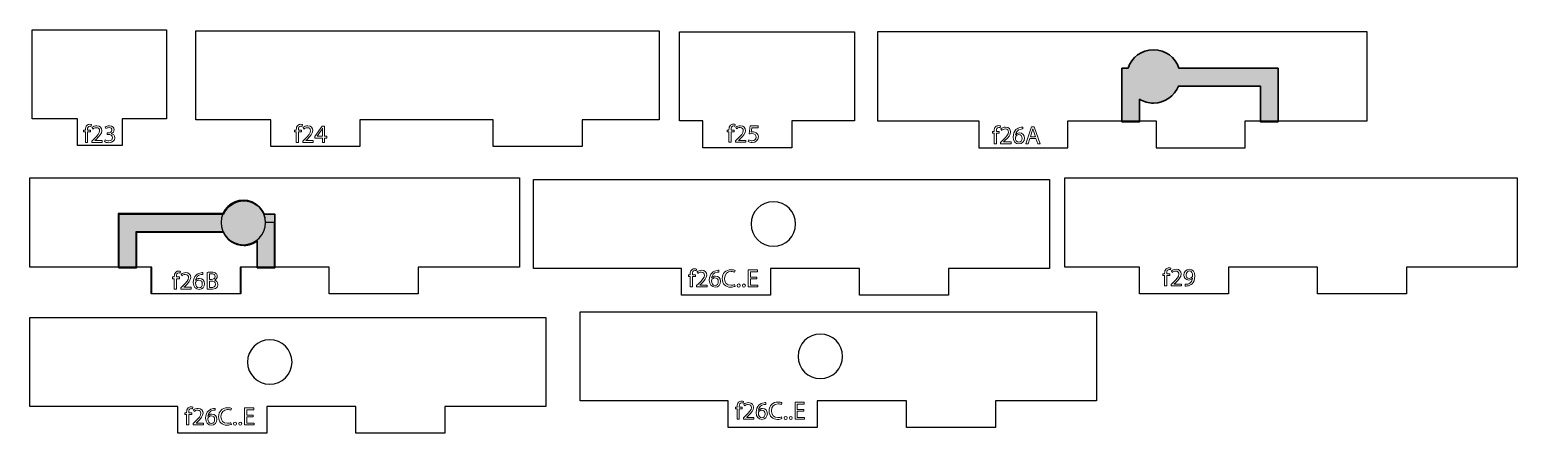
# Model space of a CAD drawing. Header units: millimetres. Extents: x -26 to 458, y -385 to -10.
# Drawn here: x 7.3 to 174.4, y -240.6 to -195.3 of the extents above; entities that cross this region are included whole.
import ezdxf

# ---------------------------------------------------------------- set-up
doc = ezdxf.new("R2010")
doc.units = ezdxf.units.MM
doc.header["$MEASUREMENT"] = 0
doc.layers.add('Layer 1', color=7, linetype='Continuous')

# ---------------------------------------------------------------- blocks, each defined once
blk = doc.blocks.new('block 6')
at = {"layer": 'Layer 1', "color": 3, "lineweight": 18}
for points, knots in [([(134.79, -224.08), (134.79, -224.08), (134.79, -222.91), (134.79, -222.91), (134.79, -222.91), (134.6, -222.91), (134.6, -222.91), (134.6, -222.91), (134.6, -222.72), (134.6, -222.72), (134.6, -222.72), (134.79, -222.72), (134.79, -222.72), (134.79, -222.72), (134.79, -222.65), (134.79, -222.65), (134.79, -222.46), (134.84, -222.29), (134.95, -222.18), (135.05, -222.09), (135.17, -222.05), (135.28, -222.05), (135.37, -222.05), (135.45, -222.07), (135.5, -222.09), (135.5, -222.09), (135.46, -222.28), (135.46, -222.28), (135.43, -222.26), (135.38, -222.25), (135.3, -222.25), (135.09, -222.25), (135.04, -222.44), (135.04, -222.65), (135.04, -222.65), (135.04, -222.72), (135.04, -222.72), (135.04, -222.72), (135.37, -222.72), (135.37, -222.72), (135.37, -222.72), (135.37, -222.91), (135.37, -222.91), (135.37, -222.91), (135.04, -222.91), (135.04, -222.91), (135.04, -222.91), (135.04, -224.08), (135.04, -224.08), (135.04, -224.08), (134.79, -224.08), (134.79, -224.08)], [0, 0, 0, 0, 1, 1, 1, 2, 2, 2, 3, 3, 3, 4, 4, 4, 5, 5, 5, 6, 6, 6, 7, 7, 7, 8, 8, 8, 9, 9, 9, 10, 10, 10, 11, 11, 11, 12, 12, 12, 13, 13, 13, 14, 14, 14, 15, 15, 15, 16, 16, 16, 17, 17, 17, 17]), ([(135.51, -224.08), (135.51, -224.08), (135.51, -223.93), (135.51, -223.93), (135.51, -223.93), (135.71, -223.74), (135.71, -223.74), (136.18, -223.3), (136.39, -223.06), (136.39, -222.78), (136.39, -222.6), (136.3, -222.42), (136.03, -222.42), (135.86, -222.42), (135.72, -222.51), (135.64, -222.58), (135.64, -222.58), (135.56, -222.41), (135.56, -222.41), (135.69, -222.3), (135.87, -222.22), (136.08, -222.22), (136.47, -222.22), (136.64, -222.49), (136.64, -222.75), (136.64, -223.09), (136.39, -223.36), (136.01, -223.74), (136.01, -223.74), (135.86, -223.87), (135.86, -223.87), (135.86, -223.87), (135.86, -223.88), (135.86, -223.88), (135.86, -223.88), (136.68, -223.88), (136.68, -223.88), (136.68, -223.88), (136.68, -224.08), (136.68, -224.08), (136.68, -224.08), (135.51, -224.08), (135.51, -224.08)], [0, 0, 0, 0, 1, 1, 1, 2, 2, 2, 3, 3, 3, 4, 4, 4, 5, 5, 5, 6, 6, 6, 7, 7, 7, 8, 8, 8, 9, 9, 9, 10, 10, 10, 11, 11, 11, 12, 12, 12, 13, 13, 13, 14, 14, 14, 14]), ([(137.11, -223.91), (137.16, -223.91), (137.22, -223.91), (137.31, -223.9), (137.45, -223.88), (137.58, -223.82), (137.69, -223.72), (137.81, -223.61), (137.9, -223.45), (137.93, -223.23), (137.93, -223.23), (137.92, -223.23), (137.92, -223.23), (137.82, -223.36), (137.68, -223.43), (137.49, -223.43), (137.16, -223.43), (136.95, -223.18), (136.95, -222.87), (136.95, -222.52), (137.2, -222.22), (137.58, -222.22), (137.95, -222.22), (138.18, -222.52), (138.18, -222.99), (138.18, -223.4), (138.05, -223.68), (137.87, -223.85), (137.73, -223.99), (137.53, -224.08), (137.33, -224.1), (137.24, -224.11), (137.16, -224.11), (137.11, -224.11), (137.11, -224.11), (137.11, -223.91), (137.11, -223.91)], [0, 0, 0, 0, 1, 1, 1, 2, 2, 2, 3, 3, 3, 4, 4, 4, 5, 5, 5, 6, 6, 6, 7, 7, 7, 8, 8, 8, 9, 9, 9, 10, 10, 10, 11, 11, 11, 12, 12, 12, 12]), ([(137.2, -222.85), (137.2, -223.08), (137.33, -223.24), (137.55, -223.24), (137.71, -223.24), (137.84, -223.16), (137.91, -223.05), (137.92, -223.03), (137.93, -223), (137.93, -222.96), (137.93, -222.65), (137.82, -222.41), (137.56, -222.41), (137.35, -222.41), (137.2, -222.59), (137.2, -222.85)], [0, 0, 0, 0, 1, 1, 1, 2, 2, 2, 3, 3, 3, 4, 4, 4, 5, 5, 5, 5])]:
    blk.add_open_spline(points, degree=3, knots=knots, dxfattribs=at)
blk = doc.blocks.new('block 8')
at = {"layer": 'Layer 1', "color": 3, "lineweight": 18}
blk.add_lwpolyline([(89, -223.31), (88.27, -223.31), (88.27, -223.99), (89.09, -223.99), (89.09, -224.2), (88.02, -224.2), (88.02, -222.3), (89.05, -222.3), (89.05, -222.5), (88.27, -222.5), (88.27, -223.1), (89, -223.1), (89, -223.31)], dxfattribs=at)
for points, knots in [([(81.51, -224.2), (81.51, -224.2), (81.51, -223.02), (81.51, -223.02), (81.51, -223.02), (81.32, -223.02), (81.32, -223.02), (81.32, -223.02), (81.32, -222.83), (81.32, -222.83), (81.32, -222.83), (81.51, -222.83), (81.51, -222.83), (81.51, -222.83), (81.51, -222.77), (81.51, -222.77), (81.51, -222.58), (81.55, -222.4), (81.67, -222.29), (81.76, -222.2), (81.89, -222.16), (82, -222.16), (82.09, -222.16), (82.17, -222.18), (82.21, -222.2), (82.21, -222.2), (82.18, -222.4), (82.18, -222.4), (82.14, -222.38), (82.09, -222.36), (82.02, -222.36), (81.81, -222.36), (81.76, -222.55), (81.76, -222.76), (81.76, -222.76), (81.76, -222.83), (81.76, -222.83), (81.76, -222.83), (82.09, -222.83), (82.09, -222.83), (82.09, -222.83), (82.09, -223.02), (82.09, -223.02), (82.09, -223.02), (81.76, -223.02), (81.76, -223.02), (81.76, -223.02), (81.76, -224.2), (81.76, -224.2), (81.76, -224.2), (81.51, -224.2), (81.51, -224.2)], [0, 0, 0, 0, 1, 1, 1, 2, 2, 2, 3, 3, 3, 4, 4, 4, 5, 5, 5, 6, 6, 6, 7, 7, 7, 8, 8, 8, 9, 9, 9, 10, 10, 10, 11, 11, 11, 12, 12, 12, 13, 13, 13, 14, 14, 14, 15, 15, 15, 16, 16, 16, 17, 17, 17, 17]), ([(82.23, -224.2), (82.23, -224.2), (82.23, -224.05), (82.23, -224.05), (82.23, -224.05), (82.43, -223.86), (82.43, -223.86), (82.89, -223.41), (83.11, -223.17), (83.11, -222.9), (83.11, -222.71), (83.02, -222.54), (82.74, -222.54), (82.58, -222.54), (82.44, -222.62), (82.36, -222.69), (82.36, -222.69), (82.28, -222.52), (82.28, -222.52), (82.4, -222.41), (82.58, -222.33), (82.8, -222.33), (83.19, -222.33), (83.36, -222.6), (83.36, -222.87), (83.36, -223.21), (83.11, -223.48), (82.73, -223.85), (82.73, -223.85), (82.58, -223.99), (82.58, -223.99), (82.58, -223.99), (82.58, -223.99), (82.58, -223.99), (82.58, -223.99), (83.4, -223.99), (83.4, -223.99), (83.4, -223.99), (83.4, -224.2), (83.4, -224.2), (83.4, -224.2), (82.23, -224.2), (82.23, -224.2)], [0, 0, 0, 0, 1, 1, 1, 2, 2, 2, 3, 3, 3, 4, 4, 4, 5, 5, 5, 6, 6, 6, 7, 7, 7, 8, 8, 8, 9, 9, 9, 10, 10, 10, 11, 11, 11, 12, 12, 12, 13, 13, 13, 14, 14, 14, 14]), ([(84.73, -222.54), (84.68, -222.54), (84.61, -222.54), (84.54, -222.55), (84.15, -222.62), (83.94, -222.9), (83.9, -223.2), (83.9, -223.2), (83.91, -223.2), (83.91, -223.2), (84, -223.09), (84.15, -222.99), (84.35, -222.99), (84.68, -222.99), (84.91, -223.23), (84.91, -223.58), (84.91, -223.92), (84.68, -224.23), (84.3, -224.23), (83.91, -224.23), (83.65, -223.92), (83.65, -223.45), (83.65, -223.09), (83.78, -222.8), (83.96, -222.62), (84.11, -222.47), (84.31, -222.38), (84.55, -222.35), (84.62, -222.34), (84.68, -222.34), (84.73, -222.34), (84.73, -222.34), (84.73, -222.54), (84.73, -222.54)], [0, 0, 0, 0, 1, 1, 1, 2, 2, 2, 3, 3, 3, 4, 4, 4, 5, 5, 5, 6, 6, 6, 7, 7, 7, 8, 8, 8, 9, 9, 9, 10, 10, 10, 11, 11, 11, 11]), ([(84.66, -223.6), (84.66, -223.34), (84.51, -223.18), (84.28, -223.18), (84.13, -223.18), (83.99, -223.27), (83.92, -223.4), (83.91, -223.43), (83.89, -223.47), (83.89, -223.51), (83.9, -223.81), (84.04, -224.04), (84.3, -224.04), (84.51, -224.04), (84.66, -223.86), (84.66, -223.6)], [0, 0, 0, 0, 1, 1, 1, 2, 2, 2, 3, 3, 3, 4, 4, 4, 5, 5, 5, 5]), ([(86.54, -224.14), (86.45, -224.18), (86.27, -224.23), (86.04, -224.23), (85.5, -224.23), (85.1, -223.89), (85.1, -223.26), (85.1, -222.67), (85.5, -222.27), (86.09, -222.27), (86.33, -222.27), (86.48, -222.32), (86.55, -222.35), (86.55, -222.35), (86.49, -222.55), (86.49, -222.55), (86.39, -222.51), (86.26, -222.47), (86.1, -222.47), (85.66, -222.47), (85.36, -222.76), (85.36, -223.26), (85.36, -223.72), (85.63, -224.02), (86.09, -224.02), (86.24, -224.02), (86.39, -223.99), (86.49, -223.94), (86.49, -223.94), (86.54, -224.14), (86.54, -224.14)], [0, 0, 0, 0, 1, 1, 1, 2, 2, 2, 3, 3, 3, 4, 4, 4, 5, 5, 5, 6, 6, 6, 7, 7, 7, 8, 8, 8, 9, 9, 9, 10, 10, 10, 10]), ([(86.78, -224.05), (86.78, -223.95), (86.85, -223.87), (86.95, -223.87), (87.05, -223.87), (87.12, -223.95), (87.12, -224.05), (87.12, -224.15), (87.05, -224.23), (86.95, -224.23), (86.85, -224.23), (86.78, -224.15), (86.78, -224.05)], [0, 0, 0, 0, 1, 1, 1, 2, 2, 2, 3, 3, 3, 4, 4, 4, 4]), ([(87.37, -224.05), (87.37, -223.95), (87.44, -223.87), (87.54, -223.87), (87.64, -223.87), (87.7, -223.95), (87.7, -224.05), (87.7, -224.15), (87.64, -224.23), (87.53, -224.23), (87.44, -224.23), (87.37, -224.15), (87.37, -224.05)], [0, 0, 0, 0, 1, 1, 1, 2, 2, 2, 3, 3, 3, 4, 4, 4, 4])]:
    blk.add_open_spline(points, degree=3, knots=knots, dxfattribs=at)
blk = doc.blocks.new('block 9')
at = {"layer": 'Layer 1', "color": 3, "lineweight": 18}
for points, knots in [([(23.56, -224.46), (23.56, -224.46), (23.56, -223.28), (23.56, -223.28), (23.56, -223.28), (23.37, -223.28), (23.37, -223.28), (23.37, -223.28), (23.37, -223.09), (23.37, -223.09), (23.37, -223.09), (23.56, -223.09), (23.56, -223.09), (23.56, -223.09), (23.56, -223.03), (23.56, -223.03), (23.56, -222.84), (23.61, -222.66), (23.72, -222.55), (23.82, -222.46), (23.94, -222.42), (24.05, -222.42), (24.14, -222.42), (24.22, -222.44), (24.27, -222.46), (24.27, -222.46), (24.23, -222.66), (24.23, -222.66), (24.2, -222.64), (24.15, -222.62), (24.07, -222.62), (23.86, -222.62), (23.81, -222.81), (23.81, -223.02), (23.81, -223.02), (23.81, -223.09), (23.81, -223.09), (23.81, -223.09), (24.14, -223.09), (24.14, -223.09), (24.14, -223.09), (24.14, -223.28), (24.14, -223.28), (24.14, -223.28), (23.81, -223.28), (23.81, -223.28), (23.81, -223.28), (23.81, -224.46), (23.81, -224.46), (23.81, -224.46), (23.56, -224.46), (23.56, -224.46)], [0, 0, 0, 0, 1, 1, 1, 2, 2, 2, 3, 3, 3, 4, 4, 4, 5, 5, 5, 6, 6, 6, 7, 7, 7, 8, 8, 8, 9, 9, 9, 10, 10, 10, 11, 11, 11, 12, 12, 12, 13, 13, 13, 14, 14, 14, 15, 15, 15, 16, 16, 16, 17, 17, 17, 17]), ([(24.28, -224.46), (24.28, -224.46), (24.28, -224.31), (24.28, -224.31), (24.28, -224.31), (24.48, -224.12), (24.48, -224.12), (24.95, -223.67), (25.16, -223.43), (25.16, -223.16), (25.16, -222.97), (25.07, -222.8), (24.8, -222.8), (24.63, -222.8), (24.49, -222.88), (24.41, -222.95), (24.41, -222.95), (24.33, -222.78), (24.33, -222.78), (24.46, -222.67), (24.64, -222.59), (24.85, -222.59), (25.24, -222.59), (25.41, -222.86), (25.41, -223.13), (25.41, -223.47), (25.16, -223.74), (24.78, -224.11), (24.78, -224.11), (24.63, -224.25), (24.63, -224.25), (24.63, -224.25), (24.63, -224.25), (24.63, -224.25), (24.63, -224.25), (25.45, -224.25), (25.45, -224.25), (25.45, -224.25), (25.45, -224.46), (25.45, -224.46), (25.45, -224.46), (24.28, -224.46), (24.28, -224.46)], [0, 0, 0, 0, 1, 1, 1, 2, 2, 2, 3, 3, 3, 4, 4, 4, 5, 5, 5, 6, 6, 6, 7, 7, 7, 8, 8, 8, 9, 9, 9, 10, 10, 10, 11, 11, 11, 12, 12, 12, 13, 13, 13, 14, 14, 14, 14]), ([(26.78, -222.8), (26.73, -222.8), (26.66, -222.8), (26.59, -222.81), (26.2, -222.88), (26, -223.16), (25.95, -223.46), (25.95, -223.46), (25.96, -223.46), (25.96, -223.46), (26.05, -223.35), (26.2, -223.25), (26.41, -223.25), (26.73, -223.25), (26.96, -223.48), (26.96, -223.84), (26.96, -224.18), (26.73, -224.49), (26.35, -224.49), (25.96, -224.49), (25.7, -224.18), (25.7, -223.71), (25.7, -223.35), (25.83, -223.06), (26.01, -222.88), (26.16, -222.73), (26.37, -222.64), (26.6, -222.61), (26.67, -222.6), (26.73, -222.6), (26.78, -222.6), (26.78, -222.6), (26.78, -222.8), (26.78, -222.8)], [0, 0, 0, 0, 1, 1, 1, 2, 2, 2, 3, 3, 3, 4, 4, 4, 5, 5, 5, 6, 6, 6, 7, 7, 7, 8, 8, 8, 9, 9, 9, 10, 10, 10, 11, 11, 11, 11]), ([(26.71, -223.86), (26.71, -223.59), (26.56, -223.44), (26.33, -223.44), (26.18, -223.44), (26.04, -223.53), (25.97, -223.66), (25.96, -223.69), (25.95, -223.73), (25.95, -223.77), (25.95, -224.07), (26.09, -224.3), (26.35, -224.3), (26.56, -224.3), (26.71, -224.12), (26.71, -223.86)], [0, 0, 0, 0, 1, 1, 1, 2, 2, 2, 3, 3, 3, 4, 4, 4, 5, 5, 5, 5]), ([(27.27, -222.58), (27.37, -222.56), (27.54, -222.54), (27.72, -222.54), (27.96, -222.54), (28.12, -222.58), (28.24, -222.68), (28.34, -222.75), (28.39, -222.87), (28.39, -223.02), (28.39, -223.2), (28.27, -223.36), (28.07, -223.43), (28.07, -223.43), (28.07, -223.44), (28.07, -223.44), (28.25, -223.48), (28.47, -223.63), (28.47, -223.92), (28.47, -224.08), (28.4, -224.2), (28.3, -224.3), (28.17, -224.42), (27.96, -224.47), (27.65, -224.47), (27.48, -224.47), (27.35, -224.46), (27.27, -224.45), (27.27, -224.45), (27.27, -222.58), (27.27, -222.58)], [0, 0, 0, 0, 1, 1, 1, 2, 2, 2, 3, 3, 3, 4, 4, 4, 5, 5, 5, 6, 6, 6, 7, 7, 7, 8, 8, 8, 9, 9, 9, 10, 10, 10, 10]), ([(27.51, -223.36), (27.51, -223.36), (27.73, -223.36), (27.73, -223.36), (27.99, -223.36), (28.15, -223.23), (28.15, -223.04), (28.15, -222.82), (27.98, -222.73), (27.73, -222.73), (27.62, -222.73), (27.55, -222.74), (27.51, -222.75), (27.51, -222.75), (27.51, -223.36), (27.51, -223.36)], [0, 0, 0, 0, 1, 1, 1, 2, 2, 2, 3, 3, 3, 4, 4, 4, 5, 5, 5, 5]), ([(27.51, -224.27), (27.56, -224.28), (27.63, -224.28), (27.72, -224.28), (27.97, -224.28), (28.21, -224.19), (28.21, -223.91), (28.21, -223.65), (27.98, -223.55), (27.72, -223.55), (27.72, -223.55), (27.51, -223.55), (27.51, -223.55), (27.51, -223.55), (27.51, -224.27), (27.51, -224.27)], [0, 0, 0, 0, 1, 1, 1, 2, 2, 2, 3, 3, 3, 4, 4, 4, 5, 5, 5, 5])]:
    blk.add_open_spline(points, degree=3, knots=knots, dxfattribs=at)
blk = doc.blocks.new('block 10')
at = {"layer": 'Layer 1', "color": 3, "lineweight": 18}
blk.add_lwpolyline([(119.66, -207.52), (119.46, -208.12), (119.2, -208.12), (119.85, -206.22), (120.15, -206.22), (120.8, -208.12), (120.53, -208.12), (120.33, -207.52), (119.66, -207.52)], dxfattribs=at)
for points, knots in [([(115.65, -208.12), (115.65, -208.12), (115.65, -206.95), (115.65, -206.95), (115.65, -206.95), (115.45, -206.95), (115.45, -206.95), (115.45, -206.95), (115.45, -206.76), (115.45, -206.76), (115.45, -206.76), (115.65, -206.76), (115.65, -206.76), (115.65, -206.76), (115.65, -206.69), (115.65, -206.69), (115.65, -206.5), (115.69, -206.32), (115.8, -206.21), (115.9, -206.12), (116.02, -206.09), (116.14, -206.09), (116.22, -206.09), (116.3, -206.11), (116.35, -206.13), (116.35, -206.13), (116.31, -206.32), (116.31, -206.32), (116.28, -206.3), (116.23, -206.29), (116.16, -206.29), (115.94, -206.29), (115.89, -206.47), (115.89, -206.68), (115.89, -206.68), (115.89, -206.76), (115.89, -206.76), (115.89, -206.76), (116.22, -206.76), (116.22, -206.76), (116.22, -206.76), (116.22, -206.95), (116.22, -206.95), (116.22, -206.95), (115.89, -206.95), (115.89, -206.95), (115.89, -206.95), (115.89, -208.12), (115.89, -208.12), (115.89, -208.12), (115.65, -208.12), (115.65, -208.12)], [0, 0, 0, 0, 1, 1, 1, 2, 2, 2, 3, 3, 3, 4, 4, 4, 5, 5, 5, 6, 6, 6, 7, 7, 7, 8, 8, 8, 9, 9, 9, 10, 10, 10, 11, 11, 11, 12, 12, 12, 13, 13, 13, 14, 14, 14, 15, 15, 15, 16, 16, 16, 17, 17, 17, 17]), ([(116.37, -208.12), (116.37, -208.12), (116.37, -207.97), (116.37, -207.97), (116.37, -207.97), (116.56, -207.78), (116.56, -207.78), (117.03, -207.33), (117.24, -207.1), (117.24, -206.82), (117.24, -206.63), (117.15, -206.46), (116.88, -206.46), (116.71, -206.46), (116.57, -206.55), (116.49, -206.62), (116.49, -206.62), (116.41, -206.44), (116.41, -206.44), (116.54, -206.34), (116.72, -206.26), (116.93, -206.26), (117.32, -206.26), (117.49, -206.53), (117.49, -206.79), (117.49, -207.13), (117.25, -207.4), (116.86, -207.77), (116.86, -207.77), (116.71, -207.91), (116.71, -207.91), (116.71, -207.91), (116.71, -207.92), (116.71, -207.92), (116.71, -207.92), (117.54, -207.92), (117.54, -207.92), (117.54, -207.92), (117.54, -208.12), (117.54, -208.12), (117.54, -208.12), (116.37, -208.12), (116.37, -208.12)], [0, 0, 0, 0, 1, 1, 1, 2, 2, 2, 3, 3, 3, 4, 4, 4, 5, 5, 5, 6, 6, 6, 7, 7, 7, 8, 8, 8, 9, 9, 9, 10, 10, 10, 11, 11, 11, 12, 12, 12, 13, 13, 13, 14, 14, 14, 14]), ([(118.86, -206.46), (118.81, -206.46), (118.74, -206.46), (118.67, -206.47), (118.28, -206.54), (118.08, -206.82), (118.04, -207.13), (118.04, -207.13), (118.04, -207.13), (118.04, -207.13), (118.13, -207.01), (118.28, -206.91), (118.49, -206.91), (118.81, -206.91), (119.04, -207.15), (119.04, -207.51), (119.04, -207.84), (118.81, -208.15), (118.43, -208.15), (118.04, -208.15), (117.78, -207.85), (117.78, -207.37), (117.78, -207.01), (117.91, -206.73), (118.09, -206.54), (118.24, -206.4), (118.45, -206.3), (118.68, -206.27), (118.75, -206.26), (118.81, -206.26), (118.86, -206.26), (118.86, -206.26), (118.86, -206.46), (118.86, -206.46)], [0, 0, 0, 0, 1, 1, 1, 2, 2, 2, 3, 3, 3, 4, 4, 4, 5, 5, 5, 6, 6, 6, 7, 7, 7, 8, 8, 8, 9, 9, 9, 10, 10, 10, 11, 11, 11, 11]), ([(118.79, -207.52), (118.79, -207.26), (118.64, -207.1), (118.41, -207.1), (118.26, -207.1), (118.12, -207.19), (118.06, -207.33), (118.04, -207.35), (118.03, -207.39), (118.03, -207.44), (118.03, -207.74), (118.17, -207.96), (118.43, -207.96), (118.65, -207.96), (118.79, -207.78), (118.79, -207.52)], [0, 0, 0, 0, 1, 1, 1, 2, 2, 2, 3, 3, 3, 4, 4, 4, 5, 5, 5, 5]), ([(120.28, -207.33), (120.28, -207.33), (120.09, -206.78), (120.09, -206.78), (120.05, -206.66), (120.02, -206.55), (119.99, -206.44), (119.99, -206.44), (119.99, -206.44), (119.99, -206.44), (119.96, -206.55), (119.93, -206.67), (119.89, -206.78), (119.89, -206.78), (119.71, -207.33), (119.71, -207.33), (119.71, -207.33), (120.28, -207.33), (120.28, -207.33)], [0, 0, 0, 0, 1, 1, 1, 2, 2, 2, 3, 3, 3, 4, 4, 4, 5, 5, 5, 6, 6, 6, 6])]:
    blk.add_open_spline(points, degree=3, knots=knots, dxfattribs=at)
blk = doc.blocks.new('block 11')
at = {"layer": 'Layer 1', "color": 3, "lineweight": 18}
blk.add_lwpolyline([(40.2, -207.98), (40.2, -207.48), (39.35, -207.48), (39.35, -207.31), (40.17, -206.14), (40.44, -206.14), (40.44, -207.28), (40.69, -207.28), (40.69, -207.48), (40.44, -207.48), (40.44, -207.98), (40.2, -207.98)], dxfattribs=at)
for points, knots in [([(37.27, -207.98), (37.27, -207.98), (37.27, -206.8), (37.27, -206.8), (37.27, -206.8), (37.07, -206.8), (37.07, -206.8), (37.07, -206.8), (37.07, -206.61), (37.07, -206.61), (37.07, -206.61), (37.27, -206.61), (37.27, -206.61), (37.27, -206.61), (37.27, -206.55), (37.27, -206.55), (37.27, -206.35), (37.31, -206.18), (37.42, -206.07), (37.52, -205.98), (37.64, -205.94), (37.76, -205.94), (37.84, -205.94), (37.92, -205.96), (37.97, -205.98), (37.97, -205.98), (37.94, -206.17), (37.94, -206.17), (37.9, -206.16), (37.85, -206.14), (37.78, -206.14), (37.57, -206.14), (37.51, -206.33), (37.51, -206.54), (37.51, -206.54), (37.51, -206.61), (37.51, -206.61), (37.51, -206.61), (37.84, -206.61), (37.84, -206.61), (37.84, -206.61), (37.84, -206.8), (37.84, -206.8), (37.84, -206.8), (37.51, -206.8), (37.51, -206.8), (37.51, -206.8), (37.51, -207.98), (37.51, -207.98), (37.51, -207.98), (37.27, -207.98), (37.27, -207.98)], [0, 0, 0, 0, 1, 1, 1, 2, 2, 2, 3, 3, 3, 4, 4, 4, 5, 5, 5, 6, 6, 6, 7, 7, 7, 8, 8, 8, 9, 9, 9, 10, 10, 10, 11, 11, 11, 12, 12, 12, 13, 13, 13, 14, 14, 14, 15, 15, 15, 16, 16, 16, 17, 17, 17, 17]), ([(37.99, -207.98), (37.99, -207.98), (37.99, -207.82), (37.99, -207.82), (37.99, -207.82), (38.18, -207.63), (38.18, -207.63), (38.65, -207.19), (38.86, -206.95), (38.86, -206.67), (38.86, -206.49), (38.77, -206.32), (38.5, -206.32), (38.33, -206.32), (38.2, -206.4), (38.11, -206.47), (38.11, -206.47), (38.03, -206.3), (38.03, -206.3), (38.16, -206.19), (38.34, -206.11), (38.55, -206.11), (38.95, -206.11), (39.11, -206.38), (39.11, -206.64), (39.11, -206.98), (38.87, -207.26), (38.48, -207.63), (38.48, -207.63), (38.33, -207.76), (38.33, -207.76), (38.33, -207.76), (38.33, -207.77), (38.33, -207.77), (38.33, -207.77), (39.16, -207.77), (39.16, -207.77), (39.16, -207.77), (39.16, -207.98), (39.16, -207.98), (39.16, -207.98), (37.99, -207.98), (37.99, -207.98)], [0, 0, 0, 0, 1, 1, 1, 2, 2, 2, 3, 3, 3, 4, 4, 4, 5, 5, 5, 6, 6, 6, 7, 7, 7, 8, 8, 8, 9, 9, 9, 10, 10, 10, 11, 11, 11, 12, 12, 12, 13, 13, 13, 14, 14, 14, 14]), ([(40.2, -207.28), (40.2, -207.28), (40.2, -206.67), (40.2, -206.67), (40.2, -206.57), (40.2, -206.48), (40.21, -206.38), (40.21, -206.38), (40.2, -206.38), (40.2, -206.38), (40.14, -206.49), (40.1, -206.57), (40.05, -206.65), (40.05, -206.65), (39.6, -207.28), (39.6, -207.28), (39.6, -207.28), (39.6, -207.28), (39.6, -207.28), (39.6, -207.28), (40.2, -207.28), (40.2, -207.28)], [0, 0, 0, 0, 1, 1, 1, 2, 2, 2, 3, 3, 3, 4, 4, 4, 5, 5, 5, 6, 6, 6, 7, 7, 7, 7])]:
    blk.add_open_spline(points, degree=3, knots=knots, dxfattribs=at)
blk = doc.blocks.new('block 12')
at = {"layer": 'Layer 1', "color": 3, "lineweight": 18}
for points, knots in [([(85.86, -207.96), (85.86, -207.96), (85.86, -206.78), (85.86, -206.78), (85.86, -206.78), (85.67, -206.78), (85.67, -206.78), (85.67, -206.78), (85.67, -206.59), (85.67, -206.59), (85.67, -206.59), (85.86, -206.59), (85.86, -206.59), (85.86, -206.59), (85.86, -206.53), (85.86, -206.53), (85.86, -206.34), (85.9, -206.16), (86.02, -206.05), (86.11, -205.96), (86.24, -205.93), (86.35, -205.93), (86.44, -205.93), (86.52, -205.95), (86.56, -205.97), (86.56, -205.97), (86.53, -206.16), (86.53, -206.16), (86.49, -206.14), (86.44, -206.13), (86.37, -206.13), (86.16, -206.13), (86.11, -206.31), (86.11, -206.52), (86.11, -206.52), (86.11, -206.59), (86.11, -206.59), (86.11, -206.59), (86.44, -206.59), (86.44, -206.59), (86.44, -206.59), (86.44, -206.78), (86.44, -206.78), (86.44, -206.78), (86.11, -206.78), (86.11, -206.78), (86.11, -206.78), (86.11, -207.96), (86.11, -207.96), (86.11, -207.96), (85.86, -207.96), (85.86, -207.96)], [0, 0, 0, 0, 1, 1, 1, 2, 2, 2, 3, 3, 3, 4, 4, 4, 5, 5, 5, 6, 6, 6, 7, 7, 7, 8, 8, 8, 9, 9, 9, 10, 10, 10, 11, 11, 11, 12, 12, 12, 13, 13, 13, 14, 14, 14, 15, 15, 15, 16, 16, 16, 17, 17, 17, 17]), ([(86.58, -207.96), (86.58, -207.96), (86.58, -207.81), (86.58, -207.81), (86.58, -207.81), (86.78, -207.62), (86.78, -207.62), (87.24, -207.17), (87.46, -206.94), (87.46, -206.66), (87.46, -206.47), (87.37, -206.3), (87.1, -206.3), (86.93, -206.3), (86.79, -206.39), (86.71, -206.46), (86.71, -206.46), (86.63, -206.28), (86.63, -206.28), (86.75, -206.17), (86.93, -206.1), (87.15, -206.1), (87.54, -206.1), (87.71, -206.37), (87.71, -206.63), (87.71, -206.97), (87.46, -207.24), (87.08, -207.61), (87.08, -207.61), (86.93, -207.75), (86.93, -207.75), (86.93, -207.75), (86.93, -207.75), (86.93, -207.75), (86.93, -207.75), (87.75, -207.75), (87.75, -207.75), (87.75, -207.75), (87.75, -207.96), (87.75, -207.96), (87.75, -207.96), (86.58, -207.96), (86.58, -207.96)], [0, 0, 0, 0, 1, 1, 1, 2, 2, 2, 3, 3, 3, 4, 4, 4, 5, 5, 5, 6, 6, 6, 7, 7, 7, 8, 8, 8, 9, 9, 9, 10, 10, 10, 11, 11, 11, 12, 12, 12, 13, 13, 13, 14, 14, 14, 14]), ([(89.12, -206.33), (89.12, -206.33), (88.42, -206.33), (88.42, -206.33), (88.42, -206.33), (88.35, -206.81), (88.35, -206.81), (88.4, -206.8), (88.44, -206.79), (88.5, -206.79), (88.64, -206.79), (88.79, -206.83), (88.9, -206.89), (89.04, -206.98), (89.16, -207.13), (89.16, -207.36), (89.16, -207.72), (88.88, -207.99), (88.48, -207.99), (88.28, -207.99), (88.11, -207.93), (88.02, -207.88), (88.02, -207.88), (88.08, -207.69), (88.08, -207.69), (88.16, -207.73), (88.31, -207.79), (88.48, -207.79), (88.71, -207.79), (88.91, -207.64), (88.91, -207.39), (88.91, -207.16), (88.75, -206.99), (88.38, -206.99), (88.28, -206.99), (88.2, -207), (88.13, -207.01), (88.13, -207.01), (88.25, -206.13), (88.25, -206.13), (88.25, -206.13), (89.12, -206.13), (89.12, -206.13), (89.12, -206.13), (89.12, -206.33), (89.12, -206.33)], [0, 0, 0, 0, 1, 1, 1, 2, 2, 2, 3, 3, 3, 4, 4, 4, 5, 5, 5, 6, 6, 6, 7, 7, 7, 8, 8, 8, 9, 9, 9, 10, 10, 10, 11, 11, 11, 12, 12, 12, 13, 13, 13, 14, 14, 14, 15, 15, 15, 15])]:
    blk.add_open_spline(points, degree=3, knots=knots, dxfattribs=at)
blk = doc.blocks.new('block 13')
at = {"layer": 'Layer 1', "color": 3, "lineweight": 18}
for points, knots in [([(13.58, -207.98), (13.58, -207.98), (13.58, -206.8), (13.58, -206.8), (13.58, -206.8), (13.38, -206.8), (13.38, -206.8), (13.38, -206.8), (13.38, -206.61), (13.38, -206.61), (13.38, -206.61), (13.58, -206.61), (13.58, -206.61), (13.58, -206.61), (13.58, -206.55), (13.58, -206.55), (13.58, -206.35), (13.62, -206.18), (13.73, -206.07), (13.83, -205.98), (13.95, -205.94), (14.07, -205.94), (14.15, -205.94), (14.23, -205.96), (14.28, -205.98), (14.28, -205.98), (14.24, -206.17), (14.24, -206.17), (14.21, -206.16), (14.16, -206.14), (14.09, -206.14), (13.87, -206.14), (13.82, -206.33), (13.82, -206.54), (13.82, -206.54), (13.82, -206.61), (13.82, -206.61), (13.82, -206.61), (14.15, -206.61), (14.15, -206.61), (14.15, -206.61), (14.15, -206.8), (14.15, -206.8), (14.15, -206.8), (13.82, -206.8), (13.82, -206.8), (13.82, -206.8), (13.82, -207.98), (13.82, -207.98), (13.82, -207.98), (13.58, -207.98), (13.58, -207.98)], [0, 0, 0, 0, 1, 1, 1, 2, 2, 2, 3, 3, 3, 4, 4, 4, 5, 5, 5, 6, 6, 6, 7, 7, 7, 8, 8, 8, 9, 9, 9, 10, 10, 10, 11, 11, 11, 12, 12, 12, 13, 13, 13, 14, 14, 14, 15, 15, 15, 16, 16, 16, 17, 17, 17, 17]), ([(14.3, -207.98), (14.3, -207.98), (14.3, -207.82), (14.3, -207.82), (14.3, -207.82), (14.49, -207.63), (14.49, -207.63), (14.96, -207.19), (15.17, -206.95), (15.17, -206.67), (15.17, -206.49), (15.08, -206.32), (14.81, -206.32), (14.64, -206.32), (14.5, -206.4), (14.42, -206.47), (14.42, -206.47), (14.34, -206.3), (14.34, -206.3), (14.47, -206.19), (14.65, -206.11), (14.86, -206.11), (15.25, -206.11), (15.42, -206.38), (15.42, -206.64), (15.42, -206.98), (15.18, -207.26), (14.79, -207.63), (14.79, -207.63), (14.64, -207.76), (14.64, -207.76), (14.64, -207.76), (14.64, -207.77), (14.64, -207.77), (14.64, -207.77), (15.47, -207.77), (15.47, -207.77), (15.47, -207.77), (15.47, -207.98), (15.47, -207.98), (15.47, -207.98), (14.3, -207.98), (14.3, -207.98)], [0, 0, 0, 0, 1, 1, 1, 2, 2, 2, 3, 3, 3, 4, 4, 4, 5, 5, 5, 6, 6, 6, 7, 7, 7, 8, 8, 8, 9, 9, 9, 10, 10, 10, 11, 11, 11, 12, 12, 12, 13, 13, 13, 14, 14, 14, 14]), ([(15.8, -207.69), (15.87, -207.74), (16.04, -207.81), (16.21, -207.81), (16.53, -207.81), (16.63, -207.6), (16.62, -207.45), (16.62, -207.19), (16.39, -207.08), (16.15, -207.08), (16.15, -207.08), (16.01, -207.08), (16.01, -207.08), (16.01, -207.08), (16.01, -206.9), (16.01, -206.9), (16.01, -206.9), (16.15, -206.9), (16.15, -206.9), (16.33, -206.9), (16.56, -206.8), (16.56, -206.59), (16.56, -206.44), (16.47, -206.31), (16.24, -206.31), (16.09, -206.31), (15.95, -206.38), (15.87, -206.43), (15.87, -206.43), (15.81, -206.25), (15.81, -206.25), (15.9, -206.18), (16.09, -206.11), (16.28, -206.11), (16.65, -206.11), (16.81, -206.33), (16.81, -206.55), (16.81, -206.74), (16.7, -206.9), (16.47, -206.98), (16.47, -206.98), (16.47, -206.99), (16.47, -206.99), (16.7, -207.03), (16.88, -207.2), (16.88, -207.46), (16.88, -207.75), (16.65, -208.01), (16.21, -208.01), (16.01, -208.01), (15.82, -207.94), (15.73, -207.88), (15.73, -207.88), (15.8, -207.69), (15.8, -207.69)], [0, 0, 0, 0, 1, 1, 1, 2, 2, 2, 3, 3, 3, 4, 4, 4, 5, 5, 5, 6, 6, 6, 7, 7, 7, 8, 8, 8, 9, 9, 9, 10, 10, 10, 11, 11, 11, 12, 12, 12, 13, 13, 13, 14, 14, 14, 15, 15, 15, 16, 16, 16, 17, 17, 17, 18, 18, 18, 18])]:
    blk.add_open_spline(points, degree=3, knots=knots, dxfattribs=at)
blk = doc.blocks.new('block 113')
at = {"layer": 'Layer 1', "color": 7, "lineweight": 25}
blk.add_lwpolyline([(17.71, -205.32), (17.71, -208.32), (12.71, -208.32), (12.71, -205.32), (7.6, -205.32), (7.6, -195.32), (22.7, -195.32), (22.7, -205.32), (17.71, -205.32)], dxfattribs=at)
blk = doc.blocks.new('block 112')
at = {"layer": 'Layer 1'}
blk.add_blockref('block 113', (0, 0), dxfattribs=at)
blk = doc.blocks.new('block 115')
at = {"layer": 'Layer 1', "color": 7, "lineweight": 25}
blk.add_lwpolyline([(59.39, -205.45), (44.39, -205.45), (44.39, -208.45), (34.39, -208.45), (34.39, -205.45), (25.98, -205.45), (25.98, -195.45), (78.03, -195.45), (78.03, -205.45), (69.39, -205.45), (69.39, -208.45), (59.39, -208.45), (59.39, -205.45)], dxfattribs=at)
blk = doc.blocks.new('block 114')
at = {"layer": 'Layer 1'}
blk.add_blockref('block 115', (0, 0), dxfattribs=at)
blk = doc.blocks.new('block 117')
at = {"layer": 'Layer 1', "color": 7, "lineweight": 25}
blk.add_lwpolyline([(92.92, -205.57), (92.92, -208.57), (82.92, -208.57), (82.92, -205.57), (80.29, -205.57), (80.29, -195.57), (99.96, -195.57), (99.96, -205.57), (92.92, -205.57)], dxfattribs=at)
blk = doc.blocks.new('block 116')
at = {"layer": 'Layer 1'}
blk.add_blockref('block 117', (0, 0), dxfattribs=at)
blk = doc.blocks.new('block 119')
at = {"layer": 'Layer 1', "color": 3, "lineweight": 25}
blk.add_open_spline([(34.8, -216.97), (34.8, -216.97), (34.8, -221.97), (34.8, -221.97), (34.8, -221.97), (40.96, -221.97), (40.96, -221.97), (40.96, -221.97), (40.96, -224.97), (40.96, -224.97), (40.96, -224.97), (50.96, -224.97), (50.96, -224.97), (50.96, -224.97), (50.96, -221.97), (50.96, -221.97), (50.96, -221.97), (62.32, -221.97), (62.32, -221.97), (62.32, -221.97), (62.32, -211.97), (62.32, -211.97), (62.32, -211.97), (7.34, -211.97), (7.34, -211.97), (7.34, -211.97), (7.34, -221.97), (7.34, -221.97), (7.34, -221.97), (17.26, -221.97), (17.26, -221.97), (17.26, -221.97), (17.26, -215.97), (17.26, -215.97), (17.26, -215.97), (29.01, -215.97), (29.01, -215.97), (29.56, -214.71), (31.03, -214.13), (32.3, -214.68), (33.21, -215.08), (33.8, -215.98), (33.8, -216.97), (33.8, -216.97), (34.8, -216.97), (34.8, -216.97)], degree=3, knots=[0, 0, 0, 0, 1, 1, 1, 2, 2, 2, 3, 3, 3, 4, 4, 4, 5, 5, 5, 6, 6, 6, 7, 7, 7, 8, 8, 8, 9, 9, 9, 10, 10, 10, 11, 11, 11, 12, 12, 12, 13, 13, 13, 14, 14, 14, 15, 15, 15, 15], dxfattribs=at)
blk = doc.blocks.new('block 118')
at = {"layer": 'Layer 1'}
blk.add_blockref('block 119', (0, 0), dxfattribs=at)
blk = doc.blocks.new('block 121')
at = {"layer": 'Layer 1', "color": 3, "lineweight": 25}
blk.add_open_spline([(32.82, -221.98), (32.82, -221.98), (32.82, -218.98), (32.82, -218.98), (31.72, -219.8), (30.15, -219.58), (29.32, -218.48), (29.2, -218.32), (29.11, -218.15), (29.03, -217.98), (29.03, -217.98), (19.28, -217.98), (19.28, -217.98), (19.28, -217.98), (19.28, -221.98), (19.28, -221.98), (19.28, -221.98), (20.98, -221.98), (20.98, -221.98), (20.98, -221.98), (20.98, -224.98), (20.98, -224.98), (20.98, -224.98), (30.98, -224.98), (30.98, -224.98), (30.98, -224.98), (30.98, -221.98), (30.98, -221.98), (30.98, -221.98), (32.82, -221.98), (32.82, -221.98)], degree=3, knots=[0, 0, 0, 0, 1, 1, 1, 2, 2, 2, 3, 3, 3, 4, 4, 4, 5, 5, 5, 6, 6, 6, 7, 7, 7, 8, 8, 8, 9, 9, 9, 10, 10, 10, 10], dxfattribs=at)
blk = doc.blocks.new('block 120')
at = {"layer": 'Layer 1'}
blk.add_blockref('block 121', (0, 0), dxfattribs=at)
blk = doc.blocks.new('block 123')
at = {"layer": 'Layer 1', "color": 7, "lineweight": 25}
blk.add_open_spline([(88.35, -217.13), (88.35, -215.75), (89.47, -214.63), (90.85, -214.63), (92.23, -214.63), (93.35, -215.75), (93.35, -217.13), (93.35, -218.52), (92.23, -219.63), (90.85, -219.63), (89.47, -219.63), (88.35, -218.52), (88.35, -217.13), (88.35, -217.13), (88.35, -217.13), (88.35, -217.13)], degree=3, knots=[0, 0, 0, 0, 1, 1, 1, 2, 2, 2, 3, 3, 3, 4, 4, 4, 5, 5, 5, 5], dxfattribs=at)
blk = doc.blocks.new('block 124')
at = {"layer": 'Layer 1', "color": 7, "lineweight": 25}
blk.add_lwpolyline([(90.51, -222.13), (90.51, -225.13), (80.51, -225.13), (80.51, -222.13), (63.89, -222.13), (63.89, -212.13), (121.87, -212.13), (121.87, -222.13), (110.51, -222.13), (110.51, -225.13), (100.51, -225.13), (100.51, -222.13), (90.51, -222.13)], dxfattribs=at)
blk = doc.blocks.new('block 122')
at = {"layer": 'Layer 1'}
for name in ['block 124', 'block 123']:
    blk.add_blockref(name, (0, 0), dxfattribs=at)
blk = doc.blocks.new('block 125')
at = {"layer": 'Layer 1', "color": 3, "lineweight": 18}
blk.add_lwpolyline([(94.27, -238.17), (93.53, -238.17), (93.53, -238.86), (94.36, -238.86), (94.36, -239.06), (93.29, -239.06), (93.29, -237.16), (94.31, -237.16), (94.31, -237.37), (93.53, -237.37), (93.53, -237.97), (94.27, -237.97), (94.27, -238.17)], dxfattribs=at)
for points, knots in [([(86.78, -239.06), (86.78, -239.06), (86.78, -237.89), (86.78, -237.89), (86.78, -237.89), (86.59, -237.89), (86.59, -237.89), (86.59, -237.89), (86.59, -237.7), (86.59, -237.7), (86.59, -237.7), (86.78, -237.7), (86.78, -237.7), (86.78, -237.7), (86.78, -237.63), (86.78, -237.63), (86.78, -237.44), (86.82, -237.26), (86.94, -237.15), (87.03, -237.06), (87.15, -237.03), (87.27, -237.03), (87.36, -237.03), (87.43, -237.05), (87.48, -237.07), (87.48, -237.07), (87.45, -237.26), (87.45, -237.26), (87.41, -237.24), (87.36, -237.23), (87.29, -237.23), (87.08, -237.23), (87.02, -237.41), (87.02, -237.62), (87.02, -237.62), (87.02, -237.7), (87.02, -237.7), (87.02, -237.7), (87.36, -237.7), (87.36, -237.7), (87.36, -237.7), (87.36, -237.89), (87.36, -237.89), (87.36, -237.89), (87.02, -237.89), (87.02, -237.89), (87.02, -237.89), (87.02, -239.06), (87.02, -239.06), (87.02, -239.06), (86.78, -239.06), (86.78, -239.06)], [0, 0, 0, 0, 1, 1, 1, 2, 2, 2, 3, 3, 3, 4, 4, 4, 5, 5, 5, 6, 6, 6, 7, 7, 7, 8, 8, 8, 9, 9, 9, 10, 10, 10, 11, 11, 11, 12, 12, 12, 13, 13, 13, 14, 14, 14, 15, 15, 15, 16, 16, 16, 17, 17, 17, 17]), ([(87.5, -239.06), (87.5, -239.06), (87.5, -238.91), (87.5, -238.91), (87.5, -238.91), (87.69, -238.72), (87.69, -238.72), (88.16, -238.27), (88.37, -238.04), (88.38, -237.76), (88.38, -237.57), (88.29, -237.4), (88.01, -237.4), (87.85, -237.4), (87.71, -237.49), (87.62, -237.56), (87.62, -237.56), (87.54, -237.38), (87.54, -237.38), (87.67, -237.28), (87.85, -237.2), (88.06, -237.2), (88.46, -237.2), (88.62, -237.47), (88.62, -237.73), (88.62, -238.07), (88.38, -238.34), (87.99, -238.71), (87.99, -238.71), (87.85, -238.85), (87.85, -238.85), (87.85, -238.85), (87.85, -238.86), (87.85, -238.86), (87.85, -238.86), (88.67, -238.86), (88.67, -238.86), (88.67, -238.86), (88.67, -239.06), (88.67, -239.06), (88.67, -239.06), (87.5, -239.06), (87.5, -239.06)], [0, 0, 0, 0, 1, 1, 1, 2, 2, 2, 3, 3, 3, 4, 4, 4, 5, 5, 5, 6, 6, 6, 7, 7, 7, 8, 8, 8, 9, 9, 9, 10, 10, 10, 11, 11, 11, 12, 12, 12, 13, 13, 13, 14, 14, 14, 14]), ([(89.99, -237.4), (89.94, -237.4), (89.88, -237.4), (89.81, -237.41), (89.42, -237.48), (89.21, -237.76), (89.17, -238.07), (89.17, -238.07), (89.18, -238.07), (89.18, -238.07), (89.27, -237.95), (89.42, -237.85), (89.62, -237.85), (89.95, -237.85), (90.17, -238.09), (90.17, -238.45), (90.17, -238.78), (89.95, -239.09), (89.56, -239.09), (89.17, -239.09), (88.92, -238.79), (88.92, -238.31), (88.92, -237.95), (89.05, -237.66), (89.23, -237.48), (89.38, -237.34), (89.58, -237.24), (89.81, -237.21), (89.89, -237.2), (89.95, -237.2), (89.99, -237.2), (89.99, -237.2), (89.99, -237.4), (89.99, -237.4)], [0, 0, 0, 0, 1, 1, 1, 2, 2, 2, 3, 3, 3, 4, 4, 4, 5, 5, 5, 6, 6, 6, 7, 7, 7, 8, 8, 8, 9, 9, 9, 10, 10, 10, 11, 11, 11, 11]), ([(91.81, -239), (91.72, -239.04), (91.54, -239.09), (91.31, -239.09), (90.77, -239.09), (90.37, -238.75), (90.37, -238.13), (90.37, -237.53), (90.77, -237.13), (91.36, -237.13), (91.6, -237.13), (91.75, -237.18), (91.81, -237.21), (91.81, -237.21), (91.75, -237.41), (91.75, -237.41), (91.66, -237.37), (91.53, -237.34), (91.37, -237.34), (90.92, -237.34), (90.63, -237.62), (90.63, -238.12), (90.63, -238.58), (90.9, -238.88), (91.36, -238.88), (91.51, -238.88), (91.66, -238.85), (91.76, -238.8), (91.76, -238.8), (91.81, -239), (91.81, -239)], [0, 0, 0, 0, 1, 1, 1, 2, 2, 2, 3, 3, 3, 4, 4, 4, 5, 5, 5, 6, 6, 6, 7, 7, 7, 8, 8, 8, 9, 9, 9, 10, 10, 10, 10]), ([(89.92, -238.46), (89.92, -238.2), (89.77, -238.04), (89.55, -238.04), (89.4, -238.04), (89.26, -238.13), (89.19, -238.27), (89.17, -238.29), (89.16, -238.33), (89.16, -238.38), (89.17, -238.68), (89.31, -238.9), (89.56, -238.9), (89.78, -238.9), (89.92, -238.72), (89.92, -238.46)], [0, 0, 0, 0, 1, 1, 1, 2, 2, 2, 3, 3, 3, 4, 4, 4, 5, 5, 5, 5]), ([(92.05, -238.91), (92.05, -238.81), (92.12, -238.74), (92.22, -238.74), (92.32, -238.74), (92.39, -238.81), (92.39, -238.91), (92.39, -239.02), (92.32, -239.09), (92.22, -239.09), (92.12, -239.09), (92.05, -239.02), (92.05, -238.91)], [0, 0, 0, 0, 1, 1, 1, 2, 2, 2, 3, 3, 3, 4, 4, 4, 4]), ([(92.64, -238.91), (92.64, -238.81), (92.71, -238.74), (92.8, -238.74), (92.9, -238.74), (92.97, -238.81), (92.97, -238.91), (92.97, -239.02), (92.91, -239.09), (92.8, -239.09), (92.7, -239.09), (92.64, -239.02), (92.64, -238.91)], [0, 0, 0, 0, 1, 1, 1, 2, 2, 2, 3, 3, 3, 4, 4, 4, 4])]:
    blk.add_open_spline(points, degree=3, knots=knots, dxfattribs=at)
blk = doc.blocks.new('block 127')
at = {"layer": 'Layer 1', "color": 7, "lineweight": 25}
blk.add_open_spline([(93.62, -232), (93.62, -230.62), (94.74, -229.5), (96.12, -229.5), (97.5, -229.5), (98.62, -230.62), (98.62, -232), (98.62, -233.38), (97.5, -234.5), (96.12, -234.5), (94.74, -234.5), (93.62, -233.38), (93.62, -232), (93.62, -232), (93.62, -232), (93.62, -232)], degree=3, knots=[0, 0, 0, 0, 1, 1, 1, 2, 2, 2, 3, 3, 3, 4, 4, 4, 5, 5, 5, 5], dxfattribs=at)
blk = doc.blocks.new('block 128')
at = {"layer": 'Layer 1', "color": 7, "lineweight": 25}
blk.add_lwpolyline([(95.78, -237), (95.78, -240), (85.78, -240), (85.78, -237), (69.16, -237), (69.16, -227), (127.14, -227), (127.14, -237), (115.78, -237), (115.78, -240), (105.78, -240), (105.78, -237), (95.78, -237)], dxfattribs=at)
blk = doc.blocks.new('block 126')
at = {"layer": 'Layer 1'}
for name in ['block 128', 'block 127']:
    blk.add_blockref(name, (0, 0), dxfattribs=at)
blk = doc.blocks.new('block 129')
at = {"layer": 'Layer 1', "color": 3, "lineweight": 18}
blk.add_lwpolyline([(32.44, -238.81), (31.7, -238.81), (31.7, -239.5), (32.52, -239.5), (32.52, -239.7), (31.46, -239.7), (31.46, -237.8), (32.48, -237.8), (32.48, -238.01), (31.7, -238.01), (31.7, -238.61), (32.44, -238.61), (32.44, -238.81)], dxfattribs=at)
for points, knots in [([(24.95, -239.7), (24.95, -239.7), (24.95, -238.53), (24.95, -238.53), (24.95, -238.53), (24.76, -238.53), (24.76, -238.53), (24.76, -238.53), (24.76, -238.34), (24.76, -238.34), (24.76, -238.34), (24.95, -238.34), (24.95, -238.34), (24.95, -238.34), (24.95, -238.27), (24.95, -238.27), (24.95, -238.08), (24.99, -237.91), (25.11, -237.8), (25.2, -237.71), (25.32, -237.67), (25.44, -237.67), (25.53, -237.67), (25.6, -237.69), (25.65, -237.71), (25.65, -237.71), (25.62, -237.9), (25.62, -237.9), (25.58, -237.88), (25.53, -237.87), (25.46, -237.87), (25.25, -237.87), (25.19, -238.05), (25.19, -238.26), (25.19, -238.26), (25.19, -238.34), (25.19, -238.34), (25.19, -238.34), (25.52, -238.34), (25.52, -238.34), (25.52, -238.34), (25.52, -238.53), (25.52, -238.53), (25.52, -238.53), (25.19, -238.53), (25.19, -238.53), (25.19, -238.53), (25.19, -239.7), (25.19, -239.7), (25.19, -239.7), (24.95, -239.7), (24.95, -239.7)], [0, 0, 0, 0, 1, 1, 1, 2, 2, 2, 3, 3, 3, 4, 4, 4, 5, 5, 5, 6, 6, 6, 7, 7, 7, 8, 8, 8, 9, 9, 9, 10, 10, 10, 11, 11, 11, 12, 12, 12, 13, 13, 13, 14, 14, 14, 15, 15, 15, 16, 16, 16, 17, 17, 17, 17]), ([(25.67, -239.7), (25.67, -239.7), (25.67, -239.55), (25.67, -239.55), (25.67, -239.55), (25.86, -239.36), (25.86, -239.36), (26.33, -238.92), (26.54, -238.68), (26.54, -238.4), (26.54, -238.22), (26.45, -238.04), (26.18, -238.04), (26.01, -238.04), (25.88, -238.13), (25.79, -238.2), (25.79, -238.2), (25.71, -238.02), (25.71, -238.02), (25.84, -237.92), (26.02, -237.84), (26.23, -237.84), (26.63, -237.84), (26.79, -238.11), (26.79, -238.37), (26.79, -238.71), (26.55, -238.98), (26.16, -239.35), (26.16, -239.35), (26.01, -239.49), (26.01, -239.49), (26.01, -239.49), (26.01, -239.5), (26.01, -239.5), (26.01, -239.5), (26.84, -239.5), (26.84, -239.5), (26.84, -239.5), (26.84, -239.7), (26.84, -239.7), (26.84, -239.7), (25.67, -239.7), (25.67, -239.7)], [0, 0, 0, 0, 1, 1, 1, 2, 2, 2, 3, 3, 3, 4, 4, 4, 5, 5, 5, 6, 6, 6, 7, 7, 7, 8, 8, 8, 9, 9, 9, 10, 10, 10, 11, 11, 11, 12, 12, 12, 13, 13, 13, 14, 14, 14, 14]), ([(28.16, -238.04), (28.11, -238.04), (28.05, -238.04), (27.98, -238.05), (27.59, -238.12), (27.38, -238.4), (27.34, -238.71), (27.34, -238.71), (27.35, -238.71), (27.35, -238.71), (27.43, -238.59), (27.59, -238.49), (27.79, -238.49), (28.11, -238.49), (28.34, -238.73), (28.34, -239.09), (28.34, -239.42), (28.11, -239.73), (27.73, -239.73), (27.34, -239.73), (27.08, -239.43), (27.08, -238.95), (27.08, -238.59), (27.21, -238.31), (27.39, -238.13), (27.55, -237.98), (27.75, -237.88), (27.98, -237.85), (28.05, -237.84), (28.12, -237.84), (28.16, -237.84), (28.16, -237.84), (28.16, -238.04), (28.16, -238.04)], [0, 0, 0, 0, 1, 1, 1, 2, 2, 2, 3, 3, 3, 4, 4, 4, 5, 5, 5, 6, 6, 6, 7, 7, 7, 8, 8, 8, 9, 9, 9, 10, 10, 10, 11, 11, 11, 11]), ([(28.09, -239.1), (28.09, -238.84), (27.94, -238.68), (27.71, -238.68), (27.56, -238.68), (27.43, -238.77), (27.36, -238.91), (27.34, -238.93), (27.33, -238.97), (27.33, -239.02), (27.33, -239.32), (27.47, -239.54), (27.73, -239.54), (27.95, -239.54), (28.09, -239.36), (28.09, -239.1)], [0, 0, 0, 0, 1, 1, 1, 2, 2, 2, 3, 3, 3, 4, 4, 4, 5, 5, 5, 5]), ([(29.98, -239.64), (29.89, -239.68), (29.71, -239.73), (29.48, -239.73), (28.94, -239.73), (28.54, -239.39), (28.54, -238.77), (28.54, -238.17), (28.94, -237.77), (29.53, -237.77), (29.77, -237.77), (29.92, -237.82), (29.98, -237.85), (29.98, -237.85), (29.92, -238.05), (29.92, -238.05), (29.83, -238.01), (29.7, -237.98), (29.54, -237.98), (29.09, -237.98), (28.8, -238.26), (28.8, -238.76), (28.8, -239.23), (29.06, -239.52), (29.53, -239.52), (29.68, -239.52), (29.83, -239.49), (29.93, -239.45), (29.93, -239.45), (29.98, -239.64), (29.98, -239.64)], [0, 0, 0, 0, 1, 1, 1, 2, 2, 2, 3, 3, 3, 4, 4, 4, 5, 5, 5, 6, 6, 6, 7, 7, 7, 8, 8, 8, 9, 9, 9, 10, 10, 10, 10]), ([(30.22, -239.56), (30.22, -239.45), (30.29, -239.38), (30.39, -239.38), (30.49, -239.38), (30.55, -239.45), (30.55, -239.56), (30.55, -239.66), (30.49, -239.73), (30.39, -239.73), (30.29, -239.73), (30.22, -239.66), (30.22, -239.56)], [0, 0, 0, 0, 1, 1, 1, 2, 2, 2, 3, 3, 3, 4, 4, 4, 4]), ([(30.8, -239.56), (30.8, -239.45), (30.87, -239.38), (30.97, -239.38), (31.07, -239.38), (31.14, -239.45), (31.14, -239.56), (31.14, -239.66), (31.07, -239.73), (30.97, -239.73), (30.87, -239.73), (30.8, -239.66), (30.8, -239.56)], [0, 0, 0, 0, 1, 1, 1, 2, 2, 2, 3, 3, 3, 4, 4, 4, 4])]:
    blk.add_open_spline(points, degree=3, knots=knots, dxfattribs=at)
blk = doc.blocks.new('block 131')
at = {"layer": 'Layer 1', "color": 7, "lineweight": 25}
blk.add_open_spline([(31.79, -232.64), (31.79, -231.26), (32.91, -230.14), (34.29, -230.14), (35.67, -230.14), (36.79, -231.26), (36.79, -232.64), (36.79, -234.02), (35.67, -235.14), (34.29, -235.14), (32.91, -235.14), (31.79, -234.02), (31.79, -232.64), (31.79, -232.64), (31.79, -232.64), (31.79, -232.64)], degree=3, knots=[0, 0, 0, 0, 1, 1, 1, 2, 2, 2, 3, 3, 3, 4, 4, 4, 5, 5, 5, 5], dxfattribs=at)
blk = doc.blocks.new('block 132')
at = {"layer": 'Layer 1', "color": 7, "lineweight": 25}
blk.add_lwpolyline([(33.95, -237.64), (33.95, -240.64), (23.95, -240.64), (23.95, -237.64), (7.33, -237.64), (7.33, -227.64), (65.31, -227.64), (65.31, -237.64), (53.95, -237.64), (53.95, -240.64), (43.95, -240.64), (43.95, -237.64), (33.95, -237.64)], dxfattribs=at)
blk = doc.blocks.new('block 130')
at = {"layer": 'Layer 1'}
for name in ['block 132', 'block 131']:
    blk.add_blockref(name, (0, 0), dxfattribs=at)
blk = doc.blocks.new('block 138')
at = {"layer": 'Layer 1', "color": 7, "lineweight": 25}
blk.add_lwpolyline([(174.39, -221.97), (161.96, -221.97), (161.96, -224.97), (151.96, -224.97), (151.96, -221.97), (141.96, -221.97), (141.96, -224.97), (131.96, -224.97), (131.96, -221.97), (123.57, -221.97), (123.57, -211.97), (174.39, -211.97), (174.39, -221.97)], dxfattribs=at)
blk = doc.blocks.new('block 137')
at = {"layer": 'Layer 1'}
blk.add_blockref('block 138', (0, 0), dxfattribs=at)

msp = doc.modelspace()

# ---------------------------------------------------------------- hatches: boundary and pattern name
at = {"layer": 'Layer 1'}
h = msp.add_hatch(color=2, dxfattribs=at)
h.dxf.hatch_style = 2
edge = h.paths.add_edge_path()
edge.add_spline(control_points=[(145.54, -199.65), (145.54, -199.65), (136.4, -199.65), (136.4, -199.65), (136.02, -198.44), (134.88, -197.56), (133.54, -197.56), (132.2, -197.56), (131.07, -198.44), (130.68, -199.65), (130.68, -199.65), (130, -199.65), (130, -199.65), (130, -199.65), (130, -205.65), (130, -205.65), (130, -205.65), (131.98, -205.65), (131.98, -205.65), (131.98, -205.65), (131.98, -203.12), (131.98, -203.12), (132.44, -203.39), (132.97, -203.56), (133.54, -203.56), (134.81, -203.56), (135.9, -202.76), (136.34, -201.65), (136.34, -201.65), (145.54, -201.65), (145.54, -201.65), (145.54, -201.65), (145.54, -205.65), (145.54, -205.65), (145.54, -205.65), (147.53, -205.65), (147.53, -205.65), (147.53, -205.65), (147.53, -201.65), (147.53, -201.65), (147.53, -201.65), (147.53, -199.65), (147.53, -199.65), (147.53, -199.65), (145.54, -199.65), (145.54, -199.65)], knot_values=[0, 0, 0, 0, 1, 1, 1, 2, 2, 2, 3, 3, 3, 4, 4, 4, 5, 5, 5, 6, 6, 6, 7, 7, 7, 8, 8, 8, 9, 9, 9, 10, 10, 10, 11, 11, 11, 12, 12, 12, 13, 13, 13, 14, 14, 14, 15, 15, 15, 15], degree=3, periodic=1)
h = msp.add_hatch(color=2, dxfattribs=at)
h.dxf.hatch_style = 2
edge = h.paths.add_edge_path()
edge.add_spline(control_points=[(33.67, -216.05), (33.28, -215.17), (32.4, -214.55), (31.38, -214.55), (30.35, -214.55), (29.47, -215.17), (29.09, -216.05), (29.09, -216.05), (19.32, -216.05), (19.32, -216.05), (19.32, -216.05), (17.33, -216.05), (17.33, -216.05), (17.33, -216.05), (17.33, -218.05), (17.33, -218.05), (17.33, -218.05), (17.33, -222.05), (17.33, -222.05), (17.33, -222.05), (19.32, -222.05), (19.32, -222.05), (19.32, -222.05), (19.32, -218.05), (19.32, -218.05), (19.32, -218.05), (29.08, -218.05), (29.08, -218.05), (29.47, -218.93), (30.35, -219.55), (31.38, -219.55), (31.94, -219.55), (32.46, -219.36), (32.88, -219.04), (32.88, -219.04), (32.88, -222.05), (32.88, -222.05), (32.88, -222.05), (34.87, -222.05), (34.87, -222.05), (34.87, -222.05), (34.87, -216.05), (34.87, -216.05), (34.87, -216.05), (33.67, -216.05), (33.67, -216.05)], knot_values=[0, 0, 0, 0, 1, 1, 1, 2, 2, 2, 3, 3, 3, 4, 4, 4, 5, 5, 5, 6, 6, 6, 7, 7, 7, 8, 8, 8, 9, 9, 9, 10, 10, 10, 11, 11, 11, 12, 12, 12, 13, 13, 13, 14, 14, 14, 15, 15, 15, 15], degree=3, periodic=1)

# ---------------------------------------------------------------- linework, layer by layer
at = {"layer": 'Layer 1', "color": 7, "lineweight": 25}
for points in [[(157.53, -195.57), (102.55, -195.57), (102.55, -205.57), (113.91, -205.57), (113.91, -208.57), (123.91, -208.57), (123.91, -205.57), (133.82, -205.57), (133.82, -208.57), (143.82, -208.57), (143.82, -205.57), (157.53, -205.57), (157.53, -195.57)], [(7.34, -211.97), (62.32, -211.97), (62.32, -221.97), (50.96, -221.97), (50.96, -224.97), (40.95, -224.97), (40.95, -221.97), (31.05, -221.97), (31.05, -224.97), (21.05, -224.97), (21.05, -221.97), (7.34, -221.97), (7.34, -211.97)]]:
    msp.add_lwpolyline(points, dxfattribs=at)
at = {"layer": 'Layer 1', "color": 1, "lineweight": 35}
for points in [[(145.54, -199.65), (145.54, -199.65), (136.4, -199.65), (136.4, -199.65), (136.02, -198.44), (134.88, -197.56), (133.54, -197.56), (132.2, -197.56), (131.07, -198.44), (130.68, -199.65), (130.68, -199.65), (130, -199.65), (130, -199.65), (130, -199.65), (130, -205.65), (130, -205.65), (130, -205.65), (131.98, -205.65), (131.98, -205.65), (131.98, -205.65), (131.98, -203.12), (131.98, -203.12), (132.44, -203.39), (132.97, -203.56), (133.54, -203.56), (134.81, -203.56), (135.9, -202.76), (136.34, -201.65), (136.34, -201.65), (145.54, -201.65), (145.54, -201.65), (145.54, -201.65), (145.54, -205.65), (145.54, -205.65), (145.54, -205.65), (147.53, -205.65), (147.53, -205.65), (147.53, -205.65), (147.53, -201.65), (147.53, -201.65), (147.53, -201.65), (147.53, -199.65), (147.53, -199.65), (147.53, -199.65), (145.54, -199.65), (145.54, -199.65)], [(33.67, -216.05), (33.28, -215.17), (32.4, -214.55), (31.38, -214.55), (30.35, -214.55), (29.47, -215.17), (29.09, -216.05), (29.09, -216.05), (19.32, -216.05), (19.32, -216.05), (19.32, -216.05), (17.33, -216.05), (17.33, -216.05), (17.33, -216.05), (17.33, -218.05), (17.33, -218.05), (17.33, -218.05), (17.33, -222.05), (17.33, -222.05), (17.33, -222.05), (19.32, -222.05), (19.32, -222.05), (19.32, -222.05), (19.32, -218.05), (19.32, -218.05), (19.32, -218.05), (29.08, -218.05), (29.08, -218.05), (29.47, -218.93), (30.35, -219.55), (31.38, -219.55), (31.94, -219.55), (32.46, -219.36), (32.88, -219.04), (32.88, -219.04), (32.88, -222.05), (32.88, -222.05), (32.88, -222.05), (34.87, -222.05), (34.87, -222.05), (34.87, -222.05), (34.87, -216.05), (34.87, -216.05), (34.87, -216.05), (33.67, -216.05), (33.67, -216.05)]]:
    msp.add_open_spline(points, degree=3, knots=[0, 0, 0, 0, 1, 1, 1, 2, 2, 2, 3, 3, 3, 4, 4, 4, 5, 5, 5, 6, 6, 6, 7, 7, 7, 8, 8, 8, 9, 9, 9, 10, 10, 10, 11, 11, 11, 12, 12, 12, 13, 13, 13, 14, 14, 14, 15, 15, 15, 15], dxfattribs=at)
at = {"layer": 'Layer 1', "color": 7, "lineweight": 25}
msp.add_open_spline([(33.82, -216.96), (33.82, -218.34), (32.7, -219.46), (31.32, -219.46), (29.94, -219.46), (28.82, -218.34), (28.82, -216.96), (28.82, -215.58), (29.94, -214.46), (31.32, -214.46), (32.7, -214.46), (33.82, -215.58), (33.82, -216.96)], degree=3, knots=[0, 0, 0, 0, 1, 1, 1, 2, 2, 2, 3, 3, 3, 4, 4, 4, 4], dxfattribs=at)

# ---------------------------------------------------------------- block references
at = {"layer": 'Layer 1'}
for name in ['block 112', 'block 114', 'block 116', 'block 13', 'block 11', 'block 12', 'block 10', 'block 118', 'block 122', 'block 137', 'block 120', 'block 8', 'block 6', 'block 9', 'block 126', 'block 130', 'block 125', 'block 129']:
    msp.add_blockref(name, (0, 0), dxfattribs=at)

doc.saveas('drawing.dxf')
